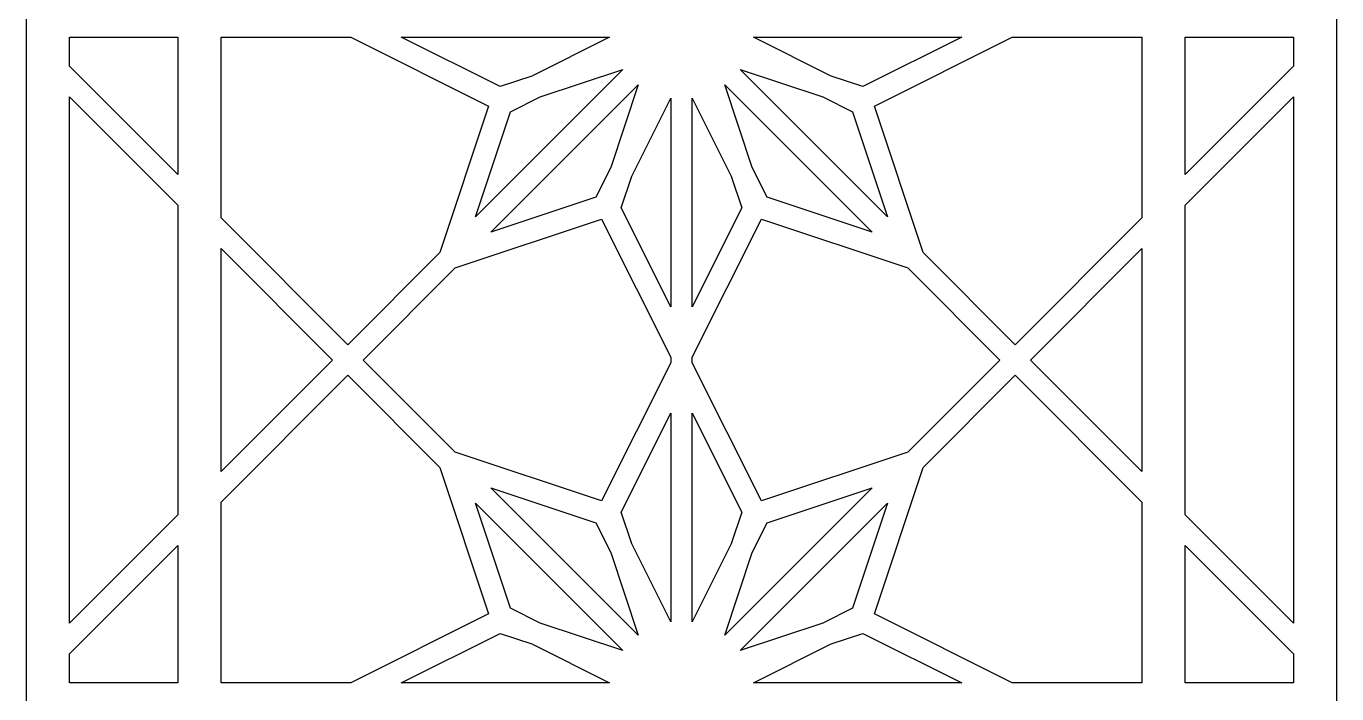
# Model space of a CAD drawing. Header units: centimetres. Extents: x 6.1 to 9.6, y -9 to 9.
# Drawn here: x 6.13 to 9.627, y 2.67 to 4.45 of the extents above; entities that cross this region are included whole.
import ezdxf

# ---------------------------------------------------------------- set-up
doc = ezdxf.new("R2010")
doc.units = ezdxf.units.CM
doc.header["$MEASUREMENT"] = 0
doc.layers.add('layer 1', color=7, linetype='Continuous')

msp = doc.modelspace()

# ---------------------------------------------------------------- linework, layer by layer
at = {"layer": 'layer 1', "color": 250}
for points, knots in [([(9.22235, -9.00021), (9.22235, -9.00021), (9.10677, -9.00021), (9.10677, -9.00021), (9.10677, -9.00021), (9.10677, -9.00021), (8.90951, -9.00021), (8.90951, -9.00021), (8.90951, -9.00021), (8.90951, -9.00021), (8.82779, -9.00021), (8.82779, -9.00021), (8.82779, -9.00021), (8.82779, -9.00021), (8.73967, -9.00021), (8.73967, -9.00021), (8.73967, -9.00021), (8.73967, -9.00021), (8.65794, -9.00021), (8.65794, -9.00021), (8.65794, -9.00021), (8.65794, -9.00021), (7.90734, -9.00021), (7.90734, -9.00021), (7.90734, -9.00021), (7.90734, -9.00021), (7.84956, -9.00021), (7.84956, -9.00021), (7.84956, -9.00021), (7.84956, -9.00021), (7.09895, -9.00021), (7.09895, -9.00021), (7.09895, -9.00021), (7.09895, -9.00021), (7.01723, -9.00021), (7.01723, -9.00021), (7.01723, -9.00021), (7.01723, -9.00021), (6.92911, -9.00021), (6.92911, -9.00021), (6.92911, -9.00021), (6.92911, -9.00021), (6.84738, -9.00021), (6.84738, -9.00021), (6.84738, -9.00021), (6.84738, -9.00021), (6.65012, -9.00021), (6.65012, -9.00021), (6.65012, -9.00021), (6.65012, -9.00021), (6.53455, -9.00021), (6.53455, -9.00021), (6.53455, -9.00021), (6.53455, -9.00021), (6.13036, -9.00021), (6.13036, -9.00021), (6.13036, -9.00021), (6.13036, -9.00021), (6.13036, -8.11335), (6.13036, -8.11335), (6.13036, -8.11335), (6.13036, -8.11335), (6.13036, -8.03891), (6.13036, -8.03891), (6.13036, -8.03891), (6.13036, -8.03891), (6.13036, -8.03163), (6.13036, -8.03163), (6.13036, -8.03163), (6.13036, -8.03163), (6.13036, -8.0189), (6.13036, -8.0189), (6.13036, -8.0189), (6.13036, -8.0189), (6.13036, -7.98112), (6.13036, -7.98112), (6.13036, -7.98112), (6.13036, -7.98112), (6.13036, -7.93718), (6.13036, -7.93718), (6.13036, -7.93718), (6.13036, -7.93718), (6.13036, -6.30279), (6.13036, -6.30279), (6.13036, -6.30279), (6.13036, -6.30279), (6.13036, -6.25885), (6.13036, -6.25885), (6.13036, -6.25885), (6.13036, -6.25885), (6.13036, -6.23884), (6.13036, -6.23884), (6.13036, -6.23884), (6.13036, -6.23884), (6.13036, -6.22106), (6.13036, -6.22106), (6.13036, -6.22106), (6.13036, -6.22106), (6.13036, -6.20106), (6.13036, -6.20106), (6.13036, -6.20106), (6.13036, -6.20106), (6.13036, -6.15711), (6.13036, -6.15711), (6.13036, -6.15711), (6.13036, -6.15711), (6.13036, -4.52272), (6.13036, -4.52272), (6.13036, -4.52272), (6.13036, -4.52272), (6.13036, -4.47878), (6.13036, -4.47878), (6.13036, -4.47878), (6.13036, -4.47878), (6.13036, -4.45877), (6.13036, -4.45877), (6.13036, -4.45877), (6.13036, -4.45877), (6.13036, -4.44099), (6.13036, -4.44099), (6.13036, -4.44099), (6.13036, -4.44099), (6.13036, -4.42099), (6.13036, -4.42099), (6.13036, -4.42099), (6.13036, -4.42099), (6.13036, -4.37705), (6.13036, -4.37705), (6.13036, -4.37705), (6.13036, -4.37705), (6.13036, -2.74266), (6.13036, -2.74266), (6.13036, -2.74266), (6.13036, -2.74266), (6.13036, -2.69871), (6.13036, -2.69871), (6.13036, -2.69871), (6.13036, -2.69871), (6.13036, -2.67871), (6.13036, -2.67871), (6.13036, -2.67871), (6.13036, -2.67871), (6.13036, -2.66093), (6.13036, -2.66093), (6.13036, -2.66093), (6.13036, -2.66093), (6.13036, -2.64093), (6.13036, -2.64093), (6.13036, -2.64093), (6.13036, -2.64093), (6.13036, -2.59698), (6.13036, -2.59698), (6.13036, -2.59698), (6.13036, -2.59698), (6.13036, -0.96259), (6.13036, -0.96259), (6.13036, -0.96259), (6.13036, -0.96259), (6.13036, -0.91864), (6.13036, -0.91864), (6.13036, -0.91864), (6.13036, -0.91864), (6.13036, -0.89864), (6.13036, -0.89864), (6.13036, -0.89864), (6.13036, -0.89864), (6.13036, -0.88087), (6.13036, -0.88087), (6.13036, -0.88087), (6.13036, -0.88087), (6.13036, -0.86086), (6.13036, -0.86086), (6.13036, -0.86086), (6.13036, -0.86086), (6.13036, -0.81692), (6.13036, -0.81692), (6.13036, -0.81692), (6.13036, -0.81692), (6.13036, 0.81747), (6.13036, 0.81747), (6.13036, 0.81747), (6.13036, 0.81747), (6.13036, 0.86142), (6.13036, 0.86142), (6.13036, 0.86142), (6.13036, 0.86142), (6.13036, 0.88142), (6.13036, 0.88142), (6.13036, 0.88142), (6.13036, 0.88142), (6.13036, 0.8992), (6.13036, 0.8992), (6.13036, 0.8992), (6.13036, 0.8992), (6.13036, 0.9192), (6.13036, 0.9192), (6.13036, 0.9192), (6.13036, 0.9192), (6.13036, 0.96315), (6.13036, 0.96315), (6.13036, 0.96315), (6.13036, 0.96315), (6.13036, 2.59754), (6.13036, 2.59754), (6.13036, 2.59754), (6.13036, 2.59754), (6.13036, 2.64149), (6.13036, 2.64149), (6.13036, 2.64149), (6.13036, 2.64149), (6.13036, 2.66149), (6.13036, 2.66149), (6.13036, 2.66149), (6.13036, 2.66149), (6.13036, 2.67926), (6.13036, 2.67926), (6.13036, 2.67926), (6.13036, 2.67926), (6.13036, 2.69927), (6.13036, 2.69927), (6.13036, 2.69927), (6.13036, 2.69927), (6.13036, 2.74321), (6.13036, 2.74321), (6.13036, 2.74321), (6.13036, 2.74321), (6.13036, 4.3776), (6.13036, 4.3776), (6.13036, 4.3776), (6.13036, 4.3776), (6.13036, 4.42155), (6.13036, 4.42155), (6.13036, 4.42155), (6.13036, 4.42155), (6.13036, 4.44155), (6.13036, 4.44155), (6.13036, 4.44155), (6.13036, 4.44155), (6.13036, 4.45933), (6.13036, 4.45933), (6.13036, 4.45933), (6.13036, 4.45933), (6.13036, 4.47934), (6.13036, 4.47934), (6.13036, 4.47934), (6.13036, 4.47934), (6.13036, 4.52328), (6.13036, 4.52328), (6.13036, 4.52328), (6.13036, 4.52328), (6.13036, 6.15767), (6.13036, 6.15767), (6.13036, 6.15767), (6.13036, 6.15767), (6.13036, 6.20162), (6.13036, 6.20162), (6.13036, 6.20162), (6.13036, 6.20162), (6.13036, 6.22163), (6.13036, 6.22163), (6.13036, 6.22163), (6.13036, 6.22163), (6.13036, 6.23939), (6.13036, 6.23939), (6.13036, 6.23939), (6.13036, 6.23939), (6.13036, 6.25941), (6.13036, 6.25941), (6.13036, 6.25941), (6.13036, 6.25941), (6.13036, 6.30334), (6.13036, 6.30334), (6.13036, 6.30334), (6.13036, 6.30334), (6.13036, 7.93773), (6.13036, 7.93773), (6.13036, 7.93773), (6.13036, 7.93773), (6.13036, 7.98168), (6.13036, 7.98168), (6.13036, 7.98168), (6.13036, 7.98168), (6.13036, 8), (6.13036, 8), (6.13036, 8), (6.13036, 8), (6.13036, 8.01946), (6.13036, 8.01946), (6.13036, 8.01946), (6.13036, 8.01946), (6.13036, 8.03947), (6.13036, 8.03947), (6.13036, 8.03947), (6.13036, 8.03947), (6.13036, 8.08173), (6.13036, 8.08173), (6.13036, 8.08173), (6.13036, 8.08173), (6.13036, 9.00077), (6.13036, 9.00077), (6.13036, 9.00077), (6.13036, 9.00077), (6.53455, 9.00077), (6.53455, 9.00077), (6.53455, 9.00077), (6.53455, 9.00077), (6.65012, 9.00077), (6.65012, 9.00077), (6.65012, 9.00077), (6.65012, 9.00077), (6.84738, 9.00077), (6.84738, 9.00077), (6.84738, 9.00077), (6.84738, 9.00077), (6.92911, 9.00077), (6.92911, 9.00077), (6.92911, 9.00077), (6.92911, 9.00077), (7.04941, 9.00077), (7.04941, 9.00077), (7.04941, 9.00077), (7.04941, 9.00077), (7.13114, 9.00077), (7.13114, 9.00077), (7.13114, 9.00077), (7.13114, 9.00077), (7.84956, 9.00077), (7.84956, 9.00077), (7.84956, 9.00077), (7.84956, 9.00077), (7.90734, 9.00077), (7.90734, 9.00077), (7.90734, 9.00077), (7.90734, 9.00077), (8.62577, 9.00077), (8.62577, 9.00077), (8.62577, 9.00077), (8.62577, 9.00077), (8.70748, 9.00077), (8.70748, 9.00077), (8.70748, 9.00077), (8.70748, 9.00077), (8.82779, 9.00077), (8.82779, 9.00077), (8.82779, 9.00077), (8.82779, 9.00077), (8.90951, 9.00077), (8.90951, 9.00077), (8.90951, 9.00077), (8.90951, 9.00077), (9.10677, 9.00077), (9.10677, 9.00077), (9.10677, 9.00077), (9.10677, 9.00077), (9.22235, 9.00077), (9.22235, 9.00077), (9.22235, 9.00077), (9.22235, 9.00077), (9.62654, 9.00077), (9.62654, 9.00077), (9.62654, 9.00077), (9.62654, 9.00077), (9.62654, 8.08173), (9.62654, 8.08173), (9.62654, 8.08173), (9.62654, 8.08173), (9.62654, 8.03947), (9.62654, 8.03947), (9.62654, 8.03947), (9.62654, 8.03947), (9.62654, 8.01946), (9.62654, 8.01946), (9.62654, 8.01946), (9.62654, 8.01946), (9.62654, 8), (9.62654, 8), (9.62654, 8), (9.62654, 8), (9.62654, 7.98168), (9.62654, 7.98168), (9.62654, 7.98168), (9.62654, 7.98168), (9.62654, 7.93773), (9.62654, 7.93773), (9.62654, 7.93773), (9.62654, 7.93773), (9.62654, 6.30334), (9.62654, 6.30334), (9.62654, 6.30334), (9.62654, 6.30334), (9.62654, 6.25941), (9.62654, 6.25941), (9.62654, 6.25941), (9.62654, 6.25941), (9.62654, 6.23939), (9.62654, 6.23939), (9.62654, 6.23939), (9.62654, 6.23939), (9.62654, 6.22162), (9.62654, 6.22162), (9.62654, 6.22162), (9.62654, 6.22162), (9.62654, 6.20162), (9.62654, 6.20162), (9.62654, 6.20162), (9.62654, 6.20162), (9.62654, 6.15767), (9.62654, 6.15767), (9.62654, 6.15767), (9.62654, 6.15767), (9.62654, 4.52328), (9.62654, 4.52328), (9.62654, 4.52328), (9.62654, 4.52328), (9.62654, 4.47934), (9.62654, 4.47934), (9.62654, 4.47934), (9.62654, 4.47934), (9.62654, 4.45933), (9.62654, 4.45933), (9.62654, 4.45933), (9.62654, 4.45933), (9.62654, 4.44155), (9.62654, 4.44155), (9.62654, 4.44155), (9.62654, 4.44155), (9.62654, 4.42155), (9.62654, 4.42155), (9.62654, 4.42155), (9.62654, 4.42155), (9.62654, 4.3776), (9.62654, 4.3776), (9.62654, 4.3776), (9.62654, 4.3776), (9.62654, 2.74321), (9.62654, 2.74321), (9.62654, 2.74321), (9.62654, 2.74321), (9.62654, 2.69927), (9.62654, 2.69927), (9.62654, 2.69927), (9.62654, 2.69927), (9.62654, 2.67926), (9.62654, 2.67926), (9.62654, 2.67926), (9.62654, 2.67926), (9.62654, 2.66149), (9.62654, 2.66149), (9.62654, 2.66149), (9.62654, 2.66149), (9.62654, 2.64149), (9.62654, 2.64149), (9.62654, 2.64149), (9.62654, 2.64149), (9.62654, 2.59754), (9.62654, 2.59754), (9.62654, 2.59754), (9.62654, 2.59754), (9.62654, 0.96315), (9.62654, 0.96315), (9.62654, 0.96315), (9.62654, 0.96315), (9.62654, 0.9192), (9.62654, 0.9192), (9.62654, 0.9192), (9.62654, 0.9192), (9.62654, 0.8992), (9.62654, 0.8992), (9.62654, 0.8992), (9.62654, 0.8992), (9.62654, 0.88142), (9.62654, 0.88142), (9.62654, 0.88142), (9.62654, 0.88142), (9.62654, 0.86142), (9.62654, 0.86142), (9.62654, 0.86142), (9.62654, 0.86142), (9.62654, 0.81747), (9.62654, 0.81747), (9.62654, 0.81747), (9.62654, 0.81747), (9.62654, -0.81691), (9.62654, -0.81691), (9.62654, -0.81691), (9.62654, -0.81691), (9.62654, -0.86086), (9.62654, -0.86086), (9.62654, -0.86086), (9.62654, -0.86086), (9.62654, -0.88087), (9.62654, -0.88087), (9.62654, -0.88087), (9.62654, -0.88087), (9.62654, -0.89864), (9.62654, -0.89864), (9.62654, -0.89864), (9.62654, -0.89864), (9.62654, -0.91864), (9.62654, -0.91864), (9.62654, -0.91864), (9.62654, -0.91864), (9.62654, -0.96259), (9.62654, -0.96259), (9.62654, -0.96259), (9.62654, -0.96259), (9.62654, -2.59698), (9.62654, -2.59698), (9.62654, -2.59698), (9.62654, -2.59698), (9.62654, -2.64093), (9.62654, -2.64093), (9.62654, -2.64093), (9.62654, -2.64093), (9.62654, -2.66093), (9.62654, -2.66093), (9.62654, -2.66093), (9.62654, -2.66093), (9.62654, -2.67871), (9.62654, -2.67871), (9.62654, -2.67871), (9.62654, -2.67871), (9.62654, -2.69871), (9.62654, -2.69871), (9.62654, -2.69871), (9.62654, -2.69871), (9.62654, -2.74266), (9.62654, -2.74266), (9.62654, -2.74266), (9.62654, -2.74266), (9.62654, -4.37704), (9.62654, -4.37704), (9.62654, -4.37704), (9.62654, -4.37704), (9.62654, -4.42099), (9.62654, -4.42099), (9.62654, -4.42099), (9.62654, -4.42099), (9.62654, -4.441), (9.62654, -4.441), (9.62654, -4.441), (9.62654, -4.441), (9.62654, -4.45877), (9.62654, -4.45877), (9.62654, -4.45877), (9.62654, -4.45877), (9.62654, -4.47878), (9.62654, -4.47878), (9.62654, -4.47878), (9.62654, -4.47878), (9.62654, -4.52272), (9.62654, -4.52272), (9.62654, -4.52272), (9.62654, -4.52272), (9.62654, -6.15711), (9.62654, -6.15711), (9.62654, -6.15711), (9.62654, -6.15711), (9.62654, -6.20106), (9.62654, -6.20106), (9.62654, -6.20106), (9.62654, -6.20106), (9.62654, -6.22106), (9.62654, -6.22106), (9.62654, -6.22106), (9.62654, -6.22106), (9.62654, -6.23884), (9.62654, -6.23884), (9.62654, -6.23884), (9.62654, -6.23884), (9.62654, -6.25885), (9.62654, -6.25885), (9.62654, -6.25885), (9.62654, -6.25885), (9.62654, -6.30279), (9.62654, -6.30279), (9.62654, -6.30279), (9.62654, -6.30279), (9.62654, -7.93717), (9.62654, -7.93717), (9.62654, -7.93717), (9.62654, -7.93717), (9.62654, -7.98112), (9.62654, -7.98112), (9.62654, -7.98112), (9.62654, -7.98112), (9.62654, -8.0189), (9.62654, -8.0189), (9.62654, -8.0189), (9.62654, -8.0189), (9.62654, -8.03163), (9.62654, -8.03163), (9.62654, -8.03163), (9.62654, -8.03163), (9.62654, -8.03891), (9.62654, -8.03891), (9.62654, -8.03891), (9.62654, -8.03891), (9.62654, -8.11334), (9.62654, -8.11334), (9.62654, -8.11334), (9.62654, -8.11334), (9.62654, -9.00021), (9.62654, -9.00021), (9.62654, -9.00021), (9.62654, -9.00021), (9.22235, -9.00021), (9.22235, -9.00021)], [0, 0, 0, 0, 0.0065359, 0.0065359, 0.0065359, 0.0065359, 0.0130719, 0.0130719, 0.0130719, 0.0130719, 0.0196078, 0.0196078, 0.0196078, 0.0196078, 0.0261438, 0.0261438, 0.0261438, 0.0261438, 0.0326797, 0.0326797, 0.0326797, 0.0326797, 0.0392157, 0.0392157, 0.0392157, 0.0392157, 0.0457516, 0.0457516, 0.0457516, 0.0457516, 0.0522876, 0.0522876, 0.0522876, 0.0522876, 0.0588235, 0.0588235, 0.0588235, 0.0588235, 0.0653595, 0.0653595, 0.0653595, 0.0653595, 0.0718954, 0.0718954, 0.0718954, 0.0718954, 0.0784314, 0.0784314, 0.0784314, 0.0784314, 0.0849673, 0.0849673, 0.0849673, 0.0849673, 0.0915033, 0.0915033, 0.0915033, 0.0915033, 0.0980392, 0.0980392, 0.0980392, 0.0980392, 0.1045752, 0.1045752, 0.1045752, 0.1045752, 0.1111111, 0.1111111, 0.1111111, 0.1111111, 0.1176471, 0.1176471, 0.1176471, 0.1176471, 0.124183, 0.124183, 0.124183, 0.124183, 0.130719, 0.130719, 0.130719, 0.130719, 0.1372549, 0.1372549, 0.1372549, 0.1372549, 0.1437908, 0.1437908, 0.1437908, 0.1437908, 0.1503268, 0.1503268, 0.1503268, 0.1503268, 0.1568627, 0.1568627, 0.1568627, 0.1568627, 0.1633987, 0.1633987, 0.1633987, 0.1633987, 0.1699346, 0.1699346, 0.1699346, 0.1699346, 0.1764706, 0.1764706, 0.1764706, 0.1764706, 0.1830065, 0.1830065, 0.1830065, 0.1830065, 0.1895425, 0.1895425, 0.1895425, 0.1895425, 0.1960784, 0.1960784, 0.1960784, 0.1960784, 0.2026144, 0.2026144, 0.2026144, 0.2026144, 0.2091503, 0.2091503, 0.2091503, 0.2091503, 0.2156863, 0.2156863, 0.2156863, 0.2156863, 0.2222222, 0.2222222, 0.2222222, 0.2222222, 0.2287582, 0.2287582, 0.2287582, 0.2287582, 0.2352941, 0.2352941, 0.2352941, 0.2352941, 0.2418301, 0.2418301, 0.2418301, 0.2418301, 0.248366, 0.248366, 0.248366, 0.248366, 0.254902, 0.254902, 0.254902, 0.254902, 0.2614379, 0.2614379, 0.2614379, 0.2614379, 0.2679739, 0.2679739, 0.2679739, 0.2679739, 0.2745098, 0.2745098, 0.2745098, 0.2745098, 0.2810458, 0.2810458, 0.2810458, 0.2810458, 0.2875817, 0.2875817, 0.2875817, 0.2875817, 0.2941176, 0.2941176, 0.2941176, 0.2941176, 0.3006536, 0.3006536, 0.3006536, 0.3006536, 0.3071895, 0.3071895, 0.3071895, 0.3071895, 0.3137255, 0.3137255, 0.3137255, 0.3137255, 0.3202614, 0.3202614, 0.3202614, 0.3202614, 0.3267974, 0.3267974, 0.3267974, 0.3267974, 0.3333333, 0.3333333, 0.3333333, 0.3333333, 0.3398693, 0.3398693, 0.3398693, 0.3398693, 0.3464052, 0.3464052, 0.3464052, 0.3464052, 0.3529412, 0.3529412, 0.3529412, 0.3529412, 0.3594771, 0.3594771, 0.3594771, 0.3594771, 0.3660131, 0.3660131, 0.3660131, 0.3660131, 0.372549, 0.372549, 0.372549, 0.372549, 0.379085, 0.379085, 0.379085, 0.379085, 0.3856209, 0.3856209, 0.3856209, 0.3856209, 0.3921569, 0.3921569, 0.3921569, 0.3921569, 0.3986928, 0.3986928, 0.3986928, 0.3986928, 0.4052288, 0.4052288, 0.4052288, 0.4052288, 0.4117647, 0.4117647, 0.4117647, 0.4117647, 0.4183007, 0.4183007, 0.4183007, 0.4183007, 0.4248366, 0.4248366, 0.4248366, 0.4248366, 0.4313725, 0.4313725, 0.4313725, 0.4313725, 0.4379085, 0.4379085, 0.4379085, 0.4379085, 0.4444444, 0.4444444, 0.4444444, 0.4444444, 0.4509804, 0.4509804, 0.4509804, 0.4509804, 0.4575163, 0.4575163, 0.4575163, 0.4575163, 0.4640523, 0.4640523, 0.4640523, 0.4640523, 0.4705882, 0.4705882, 0.4705882, 0.4705882, 0.4771242, 0.4771242, 0.4771242, 0.4771242, 0.4836601, 0.4836601, 0.4836601, 0.4836601, 0.4901961, 0.4901961, 0.4901961, 0.4901961, 0.496732, 0.496732, 0.496732, 0.496732, 0.503268, 0.503268, 0.503268, 0.503268, 0.5098039, 0.5098039, 0.5098039, 0.5098039, 0.5163399, 0.5163399, 0.5163399, 0.5163399, 0.5228758, 0.5228758, 0.5228758, 0.5228758, 0.5294118, 0.5294118, 0.5294118, 0.5294118, 0.5359477, 0.5359477, 0.5359477, 0.5359477, 0.5424837, 0.5424837, 0.5424837, 0.5424837, 0.5490196, 0.5490196, 0.5490196, 0.5490196, 0.5555556, 0.5555556, 0.5555556, 0.5555556, 0.5620915, 0.5620915, 0.5620915, 0.5620915, 0.5686275, 0.5686275, 0.5686275, 0.5686275, 0.5751634, 0.5751634, 0.5751634, 0.5751634, 0.5816993, 0.5816993, 0.5816993, 0.5816993, 0.5882353, 0.5882353, 0.5882353, 0.5882353, 0.5947712, 0.5947712, 0.5947712, 0.5947712, 0.6013072, 0.6013072, 0.6013072, 0.6013072, 0.6078431, 0.6078431, 0.6078431, 0.6078431, 0.6143791, 0.6143791, 0.6143791, 0.6143791, 0.620915, 0.620915, 0.620915, 0.620915, 0.627451, 0.627451, 0.627451, 0.627451, 0.6339869, 0.6339869, 0.6339869, 0.6339869, 0.6405229, 0.6405229, 0.6405229, 0.6405229, 0.6470588, 0.6470588, 0.6470588, 0.6470588, 0.6535948, 0.6535948, 0.6535948, 0.6535948, 0.6601307, 0.6601307, 0.6601307, 0.6601307, 0.6666667, 0.6666667, 0.6666667, 0.6666667, 0.6732026, 0.6732026, 0.6732026, 0.6732026, 0.6797386, 0.6797386, 0.6797386, 0.6797386, 0.6862745, 0.6862745, 0.6862745, 0.6862745, 0.6928105, 0.6928105, 0.6928105, 0.6928105, 0.6993464, 0.6993464, 0.6993464, 0.6993464, 0.7058824, 0.7058824, 0.7058824, 0.7058824, 0.7124183, 0.7124183, 0.7124183, 0.7124183, 0.7189542, 0.7189542, 0.7189542, 0.7189542, 0.7254902, 0.7254902, 0.7254902, 0.7254902, 0.7320261, 0.7320261, 0.7320261, 0.7320261, 0.7385621, 0.7385621, 0.7385621, 0.7385621, 0.745098, 0.745098, 0.745098, 0.745098, 0.751634, 0.751634, 0.751634, 0.751634, 0.7581699, 0.7581699, 0.7581699, 0.7581699, 0.7647059, 0.7647059, 0.7647059, 0.7647059, 0.7712418, 0.7712418, 0.7712418, 0.7712418, 0.7777778, 0.7777778, 0.7777778, 0.7777778, 0.7843137, 0.7843137, 0.7843137, 0.7843137, 0.7908497, 0.7908497, 0.7908497, 0.7908497, 0.7973856, 0.7973856, 0.7973856, 0.7973856, 0.8039216, 0.8039216, 0.8039216, 0.8039216, 0.8104575, 0.8104575, 0.8104575, 0.8104575, 0.8169935, 0.8169935, 0.8169935, 0.8169935, 0.8235294, 0.8235294, 0.8235294, 0.8235294, 0.8300654, 0.8300654, 0.8300654, 0.8300654, 0.8366013, 0.8366013, 0.8366013, 0.8366013, 0.8431373, 0.8431373, 0.8431373, 0.8431373, 0.8496732, 0.8496732, 0.8496732, 0.8496732, 0.8562092, 0.8562092, 0.8562092, 0.8562092, 0.8627451, 0.8627451, 0.8627451, 0.8627451, 0.869281, 0.869281, 0.869281, 0.869281, 0.875817, 0.875817, 0.875817, 0.875817, 0.8823529, 0.8823529, 0.8823529, 0.8823529, 0.8888889, 0.8888889, 0.8888889, 0.8888889, 0.8954248, 0.8954248, 0.8954248, 0.8954248, 0.9019608, 0.9019608, 0.9019608, 0.9019608, 0.9084967, 0.9084967, 0.9084967, 0.9084967, 0.9150327, 0.9150327, 0.9150327, 0.9150327, 0.9215686, 0.9215686, 0.9215686, 0.9215686, 0.9281046, 0.9281046, 0.9281046, 0.9281046, 0.9346405, 0.9346405, 0.9346405, 0.9346405, 0.9411765, 0.9411765, 0.9411765, 0.9411765, 0.9477124, 0.9477124, 0.9477124, 0.9477124, 0.9542484, 0.9542484, 0.9542484, 0.9542484, 0.9607843, 0.9607843, 0.9607843, 0.9607843, 0.9673203, 0.9673203, 0.9673203, 0.9673203, 0.9738562, 0.9738562, 0.9738562, 0.9738562, 0.9803922, 0.9803922, 0.9803922, 0.9803922, 0.9869281, 0.9869281, 0.9869281, 0.9869281, 1, 1, 1, 1]), ([(6.53455, 4.42155), (6.53455, 4.42155), (6.24593, 4.42155), (6.24593, 4.42155), (6.24593, 4.42155), (6.24593, 4.42155), (6.24593, 4.34376), (6.24593, 4.34376), (6.24593, 4.34376), (6.24593, 4.34376), (6.53455, 4.05514), (6.53455, 4.05514), (6.53455, 4.05514), (6.53455, 4.05514), (6.53455, 4.42155), (6.53455, 4.42155)], [0, 0, 0, 0, 0.2, 0.2, 0.2, 0.2, 0.4, 0.4, 0.4, 0.4, 0.6, 0.6, 0.6, 0.6, 1, 1, 1, 1]), ([(6.98842, 3.60128), (6.98842, 3.60128), (7.23419, 3.84705), (7.23419, 3.84705), (7.23419, 3.84705), (7.23419, 3.84705), (7.364, 4.23735), (7.364, 4.23735), (7.364, 4.23735), (7.364, 4.23735), (6.99622, 4.42155), (6.99622, 4.42155), (6.99622, 4.42155), (6.99622, 4.42155), (6.65012, 4.42155), (6.65012, 4.42155), (6.65012, 4.42155), (6.65012, 4.42155), (6.65012, 3.93957), (6.65012, 3.93957), (6.65012, 3.93957), (6.65012, 3.93957), (6.98842, 3.60128), (6.98842, 3.60128)], [0, 0, 0, 0, 0.1428571, 0.1428571, 0.1428571, 0.1428571, 0.2857143, 0.2857143, 0.2857143, 0.2857143, 0.4285714, 0.4285714, 0.4285714, 0.4285714, 0.5714286, 0.5714286, 0.5714286, 0.5714286, 0.7142857, 0.7142857, 0.7142857, 0.7142857, 1, 1, 1, 1]), ([(7.68649, 4.42155), (7.68649, 4.42155), (7.13049, 4.42155), (7.13049, 4.42155), (7.13049, 4.42155), (7.13049, 4.42155), (7.3943, 4.28942), (7.3943, 4.28942), (7.3943, 4.28942), (7.3943, 4.28942), (7.47877, 4.31752), (7.47877, 4.31752), (7.47877, 4.31752), (7.47877, 4.31752), (7.68649, 4.42155), (7.68649, 4.42155)], [0, 0, 0, 0, 0.2, 0.2, 0.2, 0.2, 0.4, 0.4, 0.4, 0.4, 0.6, 0.6, 0.6, 0.6, 1, 1, 1, 1]), ([(8.62643, 4.42155), (8.62643, 4.42155), (8.07039, 4.42155), (8.07039, 4.42155), (8.07039, 4.42155), (8.07039, 4.42155), (8.27812, 4.31751), (8.27812, 4.31751), (8.27812, 4.31751), (8.27812, 4.31751), (8.3626, 4.28941), (8.3626, 4.28941), (8.3626, 4.28941), (8.3626, 4.28941), (8.62643, 4.42155), (8.62643, 4.42155)], [0, 0, 0, 0, 0.2, 0.2, 0.2, 0.2, 0.4, 0.4, 0.4, 0.4, 0.6, 0.6, 0.6, 0.6, 1, 1, 1, 1]), ([(9.10677, 4.42155), (9.10677, 4.42155), (8.7607, 4.42155), (8.7607, 4.42155), (8.7607, 4.42155), (8.7607, 4.42155), (8.39291, 4.23734), (8.39291, 4.23734), (8.39291, 4.23734), (8.39291, 4.23734), (8.5227, 3.84706), (8.5227, 3.84706), (8.5227, 3.84706), (8.5227, 3.84706), (8.76849, 3.60128), (8.76849, 3.60128), (8.76849, 3.60128), (8.76849, 3.60128), (9.10677, 3.93956), (9.10677, 3.93956), (9.10677, 3.93956), (9.10677, 3.93956), (9.10677, 4.42155), (9.10677, 4.42155)], [0, 0, 0, 0, 0.1428571, 0.1428571, 0.1428571, 0.1428571, 0.2857143, 0.2857143, 0.2857143, 0.2857143, 0.4285714, 0.4285714, 0.4285714, 0.4285714, 0.5714286, 0.5714286, 0.5714286, 0.5714286, 0.7142857, 0.7142857, 0.7142857, 0.7142857, 1, 1, 1, 1]), ([(9.22235, 4.42155), (9.22235, 4.42155), (9.22235, 4.05514), (9.22235, 4.05514), (9.22235, 4.05514), (9.22235, 4.05514), (9.51097, 4.34376), (9.51097, 4.34376), (9.51097, 4.34376), (9.51097, 4.34376), (9.51097, 4.42155), (9.51097, 4.42155), (9.51097, 4.42155), (9.51097, 4.42155), (9.22235, 4.42155), (9.22235, 4.42155)], [0, 0, 0, 0, 0.2, 0.2, 0.2, 0.2, 0.4, 0.4, 0.4, 0.4, 0.6, 0.6, 0.6, 0.6, 1, 1, 1, 1]), ([(7.32915, 3.94201), (7.32915, 3.94201), (7.72228, 4.33514), (7.72228, 4.33514), (7.72228, 4.33514), (7.72228, 4.33514), (7.50184, 4.26182), (7.50184, 4.26182), (7.50184, 4.26182), (7.50184, 4.26182), (7.42225, 4.22195), (7.42225, 4.22195), (7.42225, 4.22195), (7.42225, 4.22195), (7.32915, 3.94201), (7.32915, 3.94201)], [0, 0, 0, 0, 0.2, 0.2, 0.2, 0.2, 0.4, 0.4, 0.4, 0.4, 0.6, 0.6, 0.6, 0.6, 1, 1, 1, 1]), ([(8.03465, 4.33512), (8.03465, 4.33512), (8.42776, 3.94201), (8.42776, 3.94201), (8.42776, 3.94201), (8.42776, 3.94201), (8.33466, 4.22195), (8.33466, 4.22195), (8.33466, 4.22195), (8.33466, 4.22195), (8.25506, 4.26181), (8.25506, 4.26181), (8.25506, 4.26181), (8.25506, 4.26181), (8.03465, 4.33512), (8.03465, 4.33512)], [0, 0, 0, 0, 0.2, 0.2, 0.2, 0.2, 0.4, 0.4, 0.4, 0.4, 0.6, 0.6, 0.6, 0.6, 1, 1, 1, 1]), ([(7.76314, 4.29427), (7.76314, 4.29427), (7.37001, 3.90114), (7.37001, 3.90114), (7.37001, 3.90114), (7.37001, 3.90114), (7.64996, 3.99424), (7.64996, 3.99424), (7.64996, 3.99424), (7.64996, 3.99424), (7.68983, 4.07384), (7.68983, 4.07384), (7.68983, 4.07384), (7.68983, 4.07384), (7.76314, 4.29427), (7.76314, 4.29427)], [0, 0, 0, 0, 0.2, 0.2, 0.2, 0.2, 0.4, 0.4, 0.4, 0.4, 0.6, 0.6, 0.6, 0.6, 1, 1, 1, 1]), ([(8.38692, 3.90112), (8.38692, 3.90112), (7.99376, 4.29428), (7.99376, 4.29428), (7.99376, 4.29428), (7.99376, 4.29428), (8.06707, 4.07384), (8.06707, 4.07384), (8.06707, 4.07384), (8.06707, 4.07384), (8.10693, 3.99423), (8.10693, 3.99423), (8.10693, 3.99423), (8.10693, 3.99423), (8.38692, 3.90112), (8.38692, 3.90112)], [0, 0, 0, 0, 0.2, 0.2, 0.2, 0.2, 0.4, 0.4, 0.4, 0.4, 0.6, 0.6, 0.6, 0.6, 1, 1, 1, 1]), ([(6.24593, 2.85878), (6.24593, 2.85878), (6.53455, 3.1474), (6.53455, 3.1474), (6.53455, 3.1474), (6.53455, 3.1474), (6.53455, 3.97341), (6.53455, 3.97341), (6.53455, 3.97341), (6.53455, 3.97341), (6.24593, 4.26203), (6.24593, 4.26203), (6.24593, 4.26203), (6.24593, 4.26203), (6.24593, 2.85879), (6.24593, 2.85879), (6.24593, 2.85879), (6.24593, 2.85879), (6.24593, 2.85878), (6.24593, 2.85878)], [0, 0, 0, 0, 0.1666667, 0.1666667, 0.1666667, 0.1666667, 0.3333333, 0.3333333, 0.3333333, 0.3333333, 0.5, 0.5, 0.5, 0.5, 0.6666667, 0.6666667, 0.6666667, 0.6666667, 1, 1, 1, 1]), ([(7.84956, 3.70248), (7.84956, 3.70248), (7.84956, 3.77971), (7.84956, 3.77971), (7.84956, 3.77971), (7.84956, 3.77971), (7.84956, 4.25848), (7.84956, 4.25848), (7.84956, 4.25848), (7.84956, 4.25848), (7.74553, 4.05077), (7.74553, 4.05077), (7.74553, 4.05077), (7.74553, 4.05077), (7.71743, 3.96628), (7.71743, 3.96628), (7.71743, 3.96628), (7.71743, 3.96628), (7.84956, 3.70248), (7.84956, 3.70248)], [0, 0, 0, 0, 0.1666667, 0.1666667, 0.1666667, 0.1666667, 0.3333333, 0.3333333, 0.3333333, 0.3333333, 0.5, 0.5, 0.5, 0.5, 0.6666667, 0.6666667, 0.6666667, 0.6666667, 1, 1, 1, 1]), ([(7.90734, 4.25848), (7.90734, 4.25848), (7.90734, 3.77971), (7.90734, 3.77971), (7.90734, 3.77971), (7.90734, 3.77971), (7.90734, 3.70248), (7.90734, 3.70248), (7.90734, 3.70248), (7.90734, 3.70248), (8.03947, 3.96629), (8.03947, 3.96629), (8.03947, 3.96629), (8.03947, 3.96629), (8.01138, 4.05076), (8.01138, 4.05076), (8.01138, 4.05076), (8.01138, 4.05076), (7.90734, 4.25848), (7.90734, 4.25848)], [0, 0, 0, 0, 0.1666667, 0.1666667, 0.1666667, 0.1666667, 0.3333333, 0.3333333, 0.3333333, 0.3333333, 0.5, 0.5, 0.5, 0.5, 0.6666667, 0.6666667, 0.6666667, 0.6666667, 1, 1, 1, 1]), ([(9.22235, 3.97341), (9.22235, 3.97341), (9.22235, 3.1474), (9.22235, 3.1474), (9.22235, 3.1474), (9.22235, 3.1474), (9.51097, 2.85878), (9.51097, 2.85878), (9.51097, 2.85878), (9.51097, 2.85878), (9.51097, 2.85879), (9.51097, 2.85879), (9.51097, 2.85879), (9.51097, 2.85879), (9.51097, 4.26203), (9.51097, 4.26203), (9.51097, 4.26203), (9.51097, 4.26203), (9.22235, 3.97341), (9.22235, 3.97341)], [0, 0, 0, 0, 0.1666667, 0.1666667, 0.1666667, 0.1666667, 0.3333333, 0.3333333, 0.3333333, 0.3333333, 0.5, 0.5, 0.5, 0.5, 0.6666667, 0.6666667, 0.6666667, 0.6666667, 1, 1, 1, 1]), ([(7.27507, 3.80619), (7.27507, 3.80619), (7.02928, 3.56041), (7.02928, 3.56041), (7.02928, 3.56041), (7.02928, 3.56041), (7.27507, 3.31462), (7.27507, 3.31462), (7.27507, 3.31462), (7.27507, 3.31462), (7.66535, 3.18483), (7.66535, 3.18483), (7.66535, 3.18483), (7.66535, 3.18483), (7.84956, 3.5526), (7.84956, 3.5526), (7.84956, 3.5526), (7.84956, 3.5526), (7.84956, 3.56821), (7.84956, 3.56821), (7.84956, 3.56821), (7.84956, 3.56821), (7.66535, 3.93599), (7.66535, 3.93599), (7.66535, 3.93599), (7.66535, 3.93599), (7.27507, 3.80619), (7.27507, 3.80619)], [0, 0, 0, 0, 0.125, 0.125, 0.125, 0.125, 0.25, 0.25, 0.25, 0.25, 0.375, 0.375, 0.375, 0.375, 0.5, 0.5, 0.5, 0.5, 0.625, 0.625, 0.625, 0.625, 0.75, 0.75, 0.75, 0.75, 1, 1, 1, 1]), ([(8.72762, 3.56041), (8.72762, 3.56041), (8.48185, 3.80617), (8.48185, 3.80617), (8.48185, 3.80617), (8.48185, 3.80617), (8.09154, 3.93598), (8.09154, 3.93598), (8.09154, 3.93598), (8.09154, 3.93598), (7.90734, 3.56821), (7.90734, 3.56821), (7.90734, 3.56821), (7.90734, 3.56821), (7.90734, 3.5526), (7.90734, 3.5526), (7.90734, 3.5526), (7.90734, 3.5526), (8.09154, 3.18483), (8.09154, 3.18483), (8.09154, 3.18483), (8.09154, 3.18483), (8.48185, 3.31464), (8.48185, 3.31464), (8.48185, 3.31464), (8.48185, 3.31464), (8.72762, 3.56041), (8.72762, 3.56041)], [0, 0, 0, 0, 0.125, 0.125, 0.125, 0.125, 0.25, 0.25, 0.25, 0.25, 0.375, 0.375, 0.375, 0.375, 0.5, 0.5, 0.5, 0.5, 0.625, 0.625, 0.625, 0.625, 0.75, 0.75, 0.75, 0.75, 1, 1, 1, 1]), ([(6.65012, 3.26297), (6.65012, 3.26297), (6.94756, 3.56041), (6.94756, 3.56041), (6.94756, 3.56041), (6.94756, 3.56041), (6.65012, 3.85784), (6.65012, 3.85784), (6.65012, 3.85784), (6.65012, 3.85784), (6.65012, 3.26297), (6.65012, 3.26297)], [0, 0, 0, 0, 0.25, 0.25, 0.25, 0.25, 0.5, 0.5, 0.5, 0.5, 1, 1, 1, 1]), ([(9.10677, 3.85783), (9.10677, 3.85783), (8.80935, 3.56041), (8.80935, 3.56041), (8.80935, 3.56041), (8.80935, 3.56041), (9.10677, 3.26298), (9.10677, 3.26298), (9.10677, 3.26298), (9.10677, 3.26298), (9.10677, 3.85783), (9.10677, 3.85783)], [0, 0, 0, 0, 0.25, 0.25, 0.25, 0.25, 0.5, 0.5, 0.5, 0.5, 1, 1, 1, 1]), ([(6.65012, 2.69927), (6.65012, 2.69927), (6.99624, 2.69927), (6.99624, 2.69927), (6.99624, 2.69927), (6.99624, 2.69927), (7.364, 2.88346), (7.364, 2.88346), (7.364, 2.88346), (7.364, 2.88346), (7.23419, 3.27377), (7.23419, 3.27377), (7.23419, 3.27377), (7.23419, 3.27377), (6.98842, 3.51955), (6.98842, 3.51955), (6.98842, 3.51955), (6.98842, 3.51955), (6.65012, 3.18125), (6.65012, 3.18125), (6.65012, 3.18125), (6.65012, 3.18125), (6.65012, 2.69927), (6.65012, 2.69927)], [0, 0, 0, 0, 0.1428571, 0.1428571, 0.1428571, 0.1428571, 0.2857143, 0.2857143, 0.2857143, 0.2857143, 0.4285714, 0.4285714, 0.4285714, 0.4285714, 0.5714286, 0.5714286, 0.5714286, 0.5714286, 0.7142857, 0.7142857, 0.7142857, 0.7142857, 1, 1, 1, 1]), ([(8.76849, 3.51955), (8.76849, 3.51955), (8.52271, 3.27377), (8.52271, 3.27377), (8.52271, 3.27377), (8.52271, 3.27377), (8.39291, 2.88347), (8.39291, 2.88347), (8.39291, 2.88347), (8.39291, 2.88347), (8.76066, 2.69927), (8.76066, 2.69927), (8.76066, 2.69927), (8.76066, 2.69927), (9.10677, 2.69927), (9.10677, 2.69927), (9.10677, 2.69927), (9.10677, 2.69927), (9.10677, 3.18126), (9.10677, 3.18126), (9.10677, 3.18126), (9.10677, 3.18126), (8.76849, 3.51955), (8.76849, 3.51955)], [0, 0, 0, 0, 0.1428571, 0.1428571, 0.1428571, 0.1428571, 0.2857143, 0.2857143, 0.2857143, 0.2857143, 0.4285714, 0.4285714, 0.4285714, 0.4285714, 0.5714286, 0.5714286, 0.5714286, 0.5714286, 0.7142857, 0.7142857, 0.7142857, 0.7142857, 1, 1, 1, 1]), ([(7.84956, 2.86234), (7.84956, 2.86234), (7.84956, 3.3411), (7.84956, 3.3411), (7.84956, 3.3411), (7.84956, 3.3411), (7.84956, 3.41833), (7.84956, 3.41833), (7.84956, 3.41833), (7.84956, 3.41833), (7.71743, 3.15452), (7.71743, 3.15452), (7.71743, 3.15452), (7.71743, 3.15452), (7.74553, 3.07004), (7.74553, 3.07004), (7.74553, 3.07004), (7.74553, 3.07004), (7.84956, 2.86234), (7.84956, 2.86234)], [0, 0, 0, 0, 0.1666667, 0.1666667, 0.1666667, 0.1666667, 0.3333333, 0.3333333, 0.3333333, 0.3333333, 0.5, 0.5, 0.5, 0.5, 0.6666667, 0.6666667, 0.6666667, 0.6666667, 1, 1, 1, 1]), ([(7.90734, 3.41833), (7.90734, 3.41833), (7.90734, 3.34111), (7.90734, 3.34111), (7.90734, 3.34111), (7.90734, 3.34111), (7.90734, 2.86234), (7.90734, 2.86234), (7.90734, 2.86234), (7.90734, 2.86234), (8.01138, 3.07005), (8.01138, 3.07005), (8.01138, 3.07005), (8.01138, 3.07005), (8.03947, 3.15452), (8.03947, 3.15452), (8.03947, 3.15452), (8.03947, 3.15452), (7.90734, 3.41833), (7.90734, 3.41833)], [0, 0, 0, 0, 0.1666667, 0.1666667, 0.1666667, 0.1666667, 0.3333333, 0.3333333, 0.3333333, 0.3333333, 0.5, 0.5, 0.5, 0.5, 0.6666667, 0.6666667, 0.6666667, 0.6666667, 1, 1, 1, 1]), ([(7.37001, 3.21968), (7.37001, 3.21968), (7.76314, 2.82655), (7.76314, 2.82655), (7.76314, 2.82655), (7.76314, 2.82655), (7.68983, 3.04698), (7.68983, 3.04698), (7.68983, 3.04698), (7.68983, 3.04698), (7.64996, 3.12658), (7.64996, 3.12658), (7.64996, 3.12658), (7.64996, 3.12658), (7.37001, 3.21968), (7.37001, 3.21968)], [0, 0, 0, 0, 0.2, 0.2, 0.2, 0.2, 0.4, 0.4, 0.4, 0.4, 0.6, 0.6, 0.6, 0.6, 1, 1, 1, 1]), ([(7.99376, 2.82655), (7.99376, 2.82655), (8.38691, 3.2197), (8.38691, 3.2197), (8.38691, 3.2197), (8.38691, 3.2197), (8.10693, 3.12658), (8.10693, 3.12658), (8.10693, 3.12658), (8.10693, 3.12658), (8.06707, 3.04698), (8.06707, 3.04698), (8.06707, 3.04698), (8.06707, 3.04698), (7.99376, 2.82655), (7.99376, 2.82655)], [0, 0, 0, 0, 0.2, 0.2, 0.2, 0.2, 0.4, 0.4, 0.4, 0.4, 0.6, 0.6, 0.6, 0.6, 1, 1, 1, 1]), ([(7.72229, 2.78568), (7.72229, 2.78568), (7.32914, 3.17883), (7.32914, 3.17883), (7.32914, 3.17883), (7.32914, 3.17883), (7.42225, 2.89886), (7.42225, 2.89886), (7.42225, 2.89886), (7.42225, 2.89886), (7.50184, 2.85899), (7.50184, 2.85899), (7.50184, 2.85899), (7.50184, 2.85899), (7.72229, 2.78568), (7.72229, 2.78568)], [0, 0, 0, 0, 0.2, 0.2, 0.2, 0.2, 0.4, 0.4, 0.4, 0.4, 0.6, 0.6, 0.6, 0.6, 1, 1, 1, 1]), ([(8.42777, 3.17883), (8.42777, 3.17883), (8.03462, 2.78568), (8.03462, 2.78568), (8.03462, 2.78568), (8.03462, 2.78568), (8.25506, 2.859), (8.25506, 2.859), (8.25506, 2.859), (8.25506, 2.859), (8.33466, 2.89886), (8.33466, 2.89886), (8.33466, 2.89886), (8.33466, 2.89886), (8.42777, 3.17883), (8.42777, 3.17883)], [0, 0, 0, 0, 0.2, 0.2, 0.2, 0.2, 0.4, 0.4, 0.4, 0.4, 0.6, 0.6, 0.6, 0.6, 1, 1, 1, 1]), ([(6.24593, 2.69927), (6.24593, 2.69927), (6.53455, 2.69927), (6.53455, 2.69927), (6.53455, 2.69927), (6.53455, 2.69927), (6.53455, 3.06568), (6.53455, 3.06568), (6.53455, 3.06568), (6.53455, 3.06568), (6.24593, 2.77707), (6.24593, 2.77707), (6.24593, 2.77707), (6.24593, 2.77707), (6.24593, 2.69927), (6.24593, 2.69927)], [0, 0, 0, 0, 0.2, 0.2, 0.2, 0.2, 0.4, 0.4, 0.4, 0.4, 0.6, 0.6, 0.6, 0.6, 1, 1, 1, 1]), ([(9.22235, 3.06568), (9.22235, 3.06568), (9.22235, 2.69927), (9.22235, 2.69927), (9.22235, 2.69927), (9.22235, 2.69927), (9.51097, 2.69927), (9.51097, 2.69927), (9.51097, 2.69927), (9.51097, 2.69927), (9.51097, 2.77707), (9.51097, 2.77707), (9.51097, 2.77707), (9.51097, 2.77707), (9.22235, 3.06568), (9.22235, 3.06568)], [0, 0, 0, 0, 0.2, 0.2, 0.2, 0.2, 0.4, 0.4, 0.4, 0.4, 0.6, 0.6, 0.6, 0.6, 1, 1, 1, 1]), ([(7.13051, 2.69927), (7.13051, 2.69927), (7.68647, 2.69927), (7.68647, 2.69927), (7.68647, 2.69927), (7.68647, 2.69927), (7.47877, 2.8033), (7.47877, 2.8033), (7.47877, 2.8033), (7.47877, 2.8033), (7.3943, 2.83139), (7.3943, 2.83139), (7.3943, 2.83139), (7.3943, 2.83139), (7.13051, 2.69927), (7.13051, 2.69927)], [0, 0, 0, 0, 0.2, 0.2, 0.2, 0.2, 0.4, 0.4, 0.4, 0.4, 0.6, 0.6, 0.6, 0.6, 1, 1, 1, 1]), ([(8.07043, 2.69927), (8.07043, 2.69927), (8.62639, 2.69927), (8.62639, 2.69927), (8.62639, 2.69927), (8.62639, 2.69927), (8.3626, 2.8314), (8.3626, 2.8314), (8.3626, 2.8314), (8.3626, 2.8314), (8.27812, 2.8033), (8.27812, 2.8033), (8.27812, 2.8033), (8.27812, 2.8033), (8.07043, 2.69927), (8.07043, 2.69927)], [0, 0, 0, 0, 0.2, 0.2, 0.2, 0.2, 0.4, 0.4, 0.4, 0.4, 0.6, 0.6, 0.6, 0.6, 1, 1, 1, 1])]:
    msp.add_open_spline(points, degree=3, knots=knots, dxfattribs=at)

doc.saveas('drawing.dxf')
